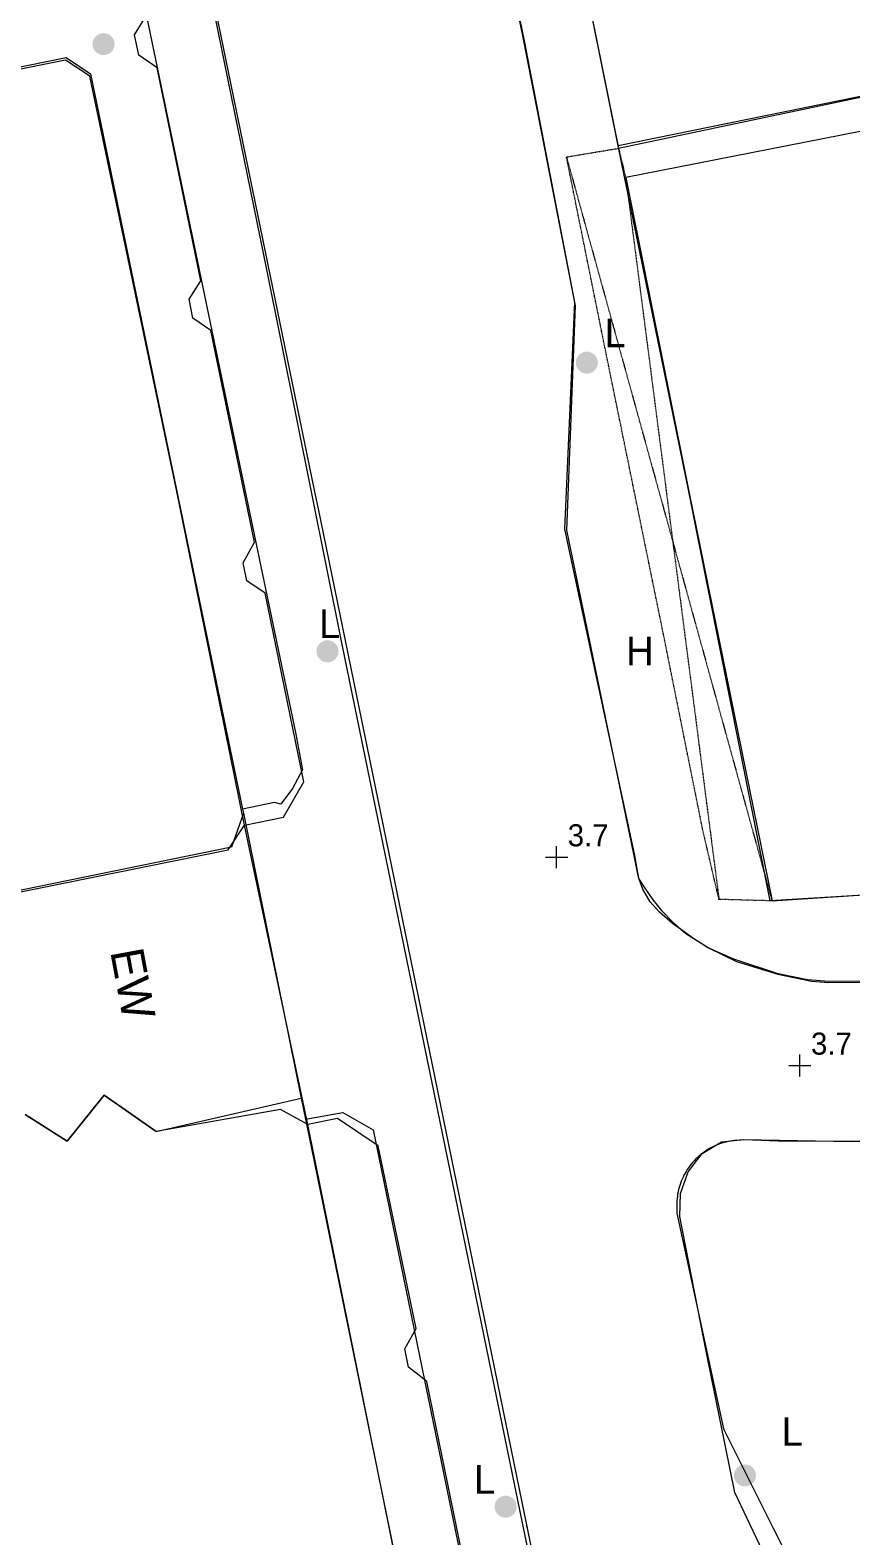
# Model space of a CAD drawing. Header units: millimetres. Extents: x 833924389 to 835767163, y 817400000 to 818811854.
# Drawn here: x 835414631 to 835451886, y 817652524 to 817720892 of the extents above; entities that cross this region are included whole.
import ezdxf

# ---------------------------------------------------------------- set-up
doc = ezdxf.new("R2010")
doc.units = ezdxf.units.MM
doc.header["$LTSCALE"] = 10
doc.header["$MEASUREMENT"] = 0
doc.linetypes.add('11SW4B$1$DGN Style 5', pattern=[1.174922, 0.503538, -0.671384])
doc.layers.add('01_Base_Plan', color=5, linetype='Continuous', lineweight=5)
doc.styles.add('11SW4B$0$Style-ENGINEERING', font='ENGINEERING.shx')
doc.styles.add('11SW4B$0$Style-WORKING', font='WORKING.shx')

# ---------------------------------------------------------------- blocks, each defined once
blk = doc.blocks.new('11SW4B$0$SPOTHT')
at = {"layer": '01_Base_Plan', "linetype": 'Continuous', "lineweight": 13}
for p, q in [((-0.5, 0), (0.5, 0)), ((0, -0.5), (0, 0.5))]:
    blk.add_line(p, q, dxfattribs=at)
blk = doc.blocks.new('11SW4B$0$UTIFH')
at = {"layer": '01_Base_Plan', "linetype": 'Continuous', "lineweight": 13}
h = blk.add_hatch(color=256, dxfattribs=at)
edge = h.paths.add_edge_path()
edge.add_arc((0, 0), 0.5, 0, 360)
blk = doc.blocks.new('11SW4B$0$UTILP')
at = {"layer": '01_Base_Plan', "linetype": 'Continuous', "lineweight": 13}
h = blk.add_hatch(color=256, dxfattribs=at)
edge = h.paths.add_edge_path()
edge.add_arc((0, 0), 0.5, 0, 360)

msp = doc.modelspace()

# ---------------------------------------------------------------- linework, layer by layer
at = {"layer": '01_Base_Plan', "linetype": '11SW4B$1$DGN Style 5'}
for p, q in [((835438976, 817715133), (835441341, 817715526)), ((835441341, 817715526), (835441666, 817714194))]:
    msp.add_line(p, q, dxfattribs=at)
at = {"layer": '01_Base_Plan', "linetype": 'Continuous'}
msp.add_line((835427243, 817671198), (835424360, 817684794), dxfattribs=at)
at = {"layer": '01_Base_Plan', "linetype": 'Continuous', "flags": 128}
for points in [[(835437809, 817649049), (835437807, 817649058), (835428784, 817693072), (835425377, 817710017), (835417738, 817747471), (835410000, 817785390), (835404439, 817812433)], [(835463030, 817677950), (835459910, 817677730), (835450882, 817677703), (835449917, 817677779), (835448580, 817678050), (835446567, 817678706), (835445413, 817679217), (835444751, 817679633), (835444259, 817679993), (835443785, 817680333), (835443199, 817680844), (835442782, 817681318), (835442442, 817681885), (835442272, 817682339), (835442196, 817682718), (835442063, 817683494), (835438898, 817698230), (835439359, 817708539), (835437078, 817720410), (835430680, 817751391), (835426941, 817769939), (835425005, 817779646)], [(835407699, 817766750), (835409354, 817767080), (835409991, 817766471), (835410678, 817765989), (835411034, 817764264), (835424382, 817700017)], [(835416814, 817752144), (835427531, 817700000)], [(835430742, 817751407), (835437022, 817720400), (835439366, 817708378), (835438984, 817698182), (835442012, 817683483), (835442176, 817682714), (835442249, 817682372), (835442527, 817681940), (835442896, 817681409), (835443291, 817680919), (835443820, 817680374), (835444400, 817679869), (835444758, 817679645), (835445421, 817679230), (835446688, 817678604), (835448573, 817678022), (835450104, 817677715), (835450888, 817677644), (835459910, 817677712)], [(835434837, 817747214), (835436260, 817740571), (835437421, 817734856), (835437713, 817733428), (835438859, 817727723), (835438865, 817727724), (835441341, 817715526), (835454101, 817718221), (835460985, 817719674), (835460356, 817728183), (835457892, 817741429), (835455930, 817751395)], [(835441316, 817715638), (835434977, 817747110)], [(835434540, 817650208), (835432644, 817659540), (835431803, 817660192), (835431635, 817661020), (835432153, 817661941), (835430432, 817670233), (835428583, 817671474), (835427242, 817671198), (835424360, 817684794), (835426125, 817685153), (835427058, 817686768), (835425298, 817695321), (835424473, 817695882), (835424302, 817696705), (835424811, 817697642), (835422833, 817707251), (835422023, 817707817), (835421848, 817708674), (835422374, 817709505), (835420394, 817719180), (835419561, 817719748), (835419369, 817720674), (835419927, 817721587)], [(835372913, 817710829), (835416267, 817719650), (835417370, 817718914), (835421276, 817700017), (835424273, 817685513), (835424311, 817685332), (835423765, 817683796), (835380026, 817674858)], [(835380026, 817674858), (835423617, 817683671), (835424360, 817684794), (835421276, 817700017), (835417338, 817718797), (835416230, 817719522), (835405314, 817717331)], [(835454399, 817718297), (835453875, 817718191), (835441316, 817715638)], [(835454399, 817718297), (835458235, 817699826), (835458766, 817697464), (835462244, 817698060), (835463366, 817682282), (835448219, 817681360), (835444535, 817699944), (835441316, 817715638)], [(835454704, 817716761), (835441666, 817714194), (835444535, 817699944), (835448306, 817681358), (835463345, 817682339), (835462244, 817698060), (835458766, 817697464), (835458235, 817699826), (835454704, 817716761)], [(835424382, 817700017), (835426671, 817689001), (835427001, 817687301), (835426543, 817686463), (835426008, 817685753), (835425728, 817685829), (835424273, 817685513)], [(835427531, 817700000), (835427703, 817699162), (835437185, 817652873)], [(835424311, 817685332), (835426931, 817672405)], [(835414408, 817671653), (835416315, 817670442), (835417995, 817672535), (835420349, 817670882), (835426931, 817672405)], [(835427242, 817671198), (835425991, 817671877), (835420349, 817670882), (835417995, 817672535), (835416315, 817670442), (835414408, 817671653)], [(835426931, 817672405), (835427128, 817671444), (835430932, 817652873)], [(835427128, 817671444), (835428825, 817671752), (835430207, 817670959), (835433907, 817652873)], [(835434105, 817637185), (835427242, 817671198)], [(835447010, 817670510), (835446910, 817670499), (835446810, 817670490), (835446710, 817670481), (835446610, 817670472), (835446511, 817670461), (835446412, 817670448), (835446314, 817670430), (835446217, 817670407), (835446121, 817670381), (835446025, 817670352), (835445929, 817670320), (835445835, 817670284), (835445742, 817670246), (835445651, 817670204), (835445561, 817670160), (835445474, 817670112), (835445388, 817670061), (835445304, 817670007), (835445221, 817669949), (835445140, 817669889), (835445061, 817669826), (835444985, 817669761), (835444911, 817669694), (835444840, 817669625), (835444771, 817669553), (835444704, 817669478), (835444639, 817669400), (835444576, 817669321), (835444517, 817669240), (835444461, 817669157), (835444408, 817669073), (835444358, 817668987), (835444311, 817668899), (835444267, 817668808), (835444226, 817668717), (835444187, 817668624), (835444151, 817668530), (835444117, 817668436), (835444086, 817668341), (835444060, 817668245), (835444039, 817668147), (835444022, 817668047), (835444009, 817667948), (835443998, 817667848), (835443991, 817667749), (835443987, 817667649), (835443986, 817667549), (835443987, 817667449), (835443989, 817667348), (835443990, 817667180)], [(835448867, 817649756), (835448863, 817649765), (835446622, 817654499), (835445325, 817660836), (835444123, 817667023), (835444151, 817668070), (835444500, 817669056), (835445138, 817669886), (835446011, 817670416), (835447027, 817670521), (835448590, 817670468), (835453931, 817670443), (835459358, 817670487), (835464364, 817670612), (835468387, 817670779)], [(835469748, 817670926), (835469330, 817670900), (835462360, 817670480), (835457480, 817670530), (835451920, 817670420), (835447010, 817670510)], [(835443990, 817667180), (835446097, 817657388)], [(835446097, 817657388), (835448366, 817652873)], [(835430900, 817653031), (835430932, 817652873)], [(835430932, 817652873), (835434276, 817636555)], [(835433875, 817653031), (835433907, 817652873)], [(835433907, 817652873), (835434738, 817648811), (835435881, 817643222), (835444724, 817600000)], [(835437153, 817653031), (835437185, 817652873)], [(835437185, 817652873), (835437976, 817649012)], [(835448286, 817653031), (835448366, 817652873)], [(835448366, 817652873), (835449932, 817649757), (835449941, 817649738)]]:
    msp.add_lwpolyline(points, dxfattribs=at)
at = {"layer": '01_Base_Plan', "linetype": '11SW4B$1$DGN Style 5', "flags": 128}
for points in [[(835445901, 817681415), (835445899, 817681423), (835445159, 817684596), (835443434, 817693187), (835440664, 817706759), (835438976, 817715133)], [(835438976, 817715133), (835443802, 817697664), (835448306, 817681358)], [(835441666, 817714194), (835443802, 817697664), (835445900, 817681423), (835445901, 817681415)], [(835448306, 817681358), (835445900, 817681423), (835445899, 817681423), (835445881, 817681423)]]:
    msp.add_lwpolyline(points, dxfattribs=at)

# ---------------------------------------------------------------- block references
at = {"layer": '01_Base_Plan', "linetype": 'Continuous', "xscale": 1000, "yscale": 1000, "zscale": 1000}
for name, p in [('11SW4B$0$UTIFH', (835417965, 817720256)), ('11SW4B$0$UTILP', (835439901, 817705795)), ('11SW4B$0$UTILP', (835428130, 817692688)), ('11SW4B$0$SPOTHT', (835438531, 817683334, 3700)), ('11SW4B$0$SPOTHT', (835449575, 817673875, 3700)), ('11SW4B$0$UTILP', (835447078, 817655268)), ('11SW4B$0$UTILP', (835436216, 817653850))]:
    msp.add_blockref(name, p, dxfattribs=at)

# ---------------------------------------------------------------- texts
at = {"layer": '01_Base_Plan', "linetype": 'Continuous'}
for s, height, style, p in [('L', 1300, '11SW4B$0$Style-WORKING', (835440701, 817706495)), ('L', 1300, '11SW4B$0$Style-WORKING', (835427747, 817693290)), ('H', 1300, '11SW4B$0$Style-WORKING', (835441681, 817692053)), ('3.7', 1000, '11SW4B$0$Style-ENGINEERING', (835439031, 817683834, 3700)), ('3.7', 1000, '11SW4B$0$Style-ENGINEERING', (835450075, 817674375, 3700)), ('L', 1300, '11SW4B$0$Style-WORKING', (835448742, 817656614)), ('L', 1300, '11SW4B$0$Style-WORKING', (835434778, 817654440))]:
    msp.add_text(s, height=height, dxfattribs=dict(at, style=style)).set_placement(p)
at = {"layer": '01_Base_Plan', "linetype": 'Continuous', "style": '11SW4B$0$Style-WORKING'}
msp.add_text('EW', height=1500, rotation=280.52075, dxfattribs=at).set_placement((835418263, 817679054))

doc.saveas('drawing.dxf')
